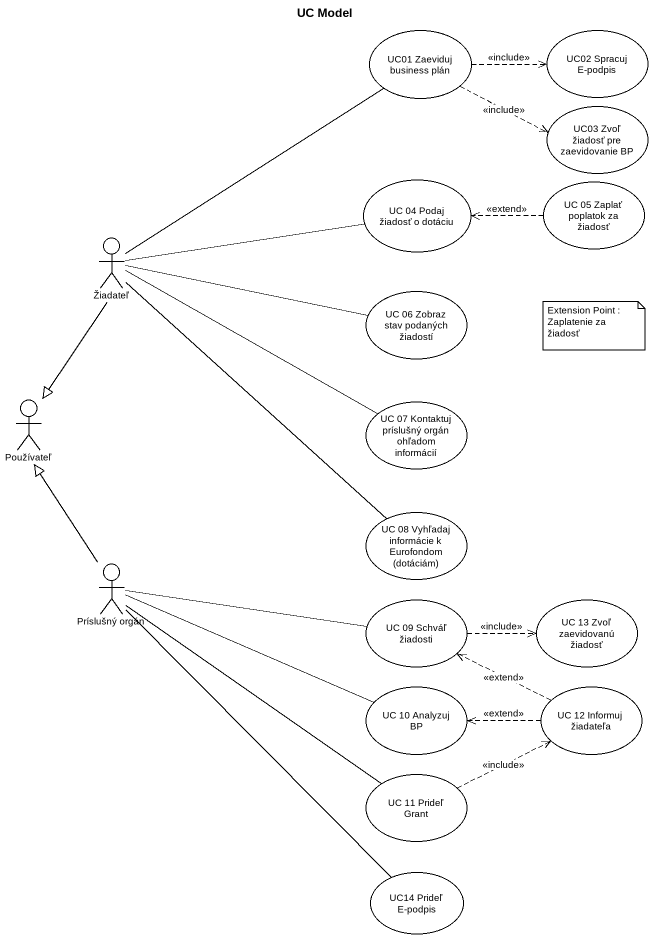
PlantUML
@startuml
title UC Model
usecase "UC01 Zaeviduj business plán" as UC01_Zaeviduj_business_plán
usecase "UC02 Spracuj E-podpis" as UC02_Spracuj_E_podpis
usecase "UC03 Zvoľ žiadosť pre zaevidovanie BP" as UC03_Zvoľ_žiadosť_pre
usecase "UC 04 Podaj žiadosť o dotáciu" as UC_04_Podaj_žiadosť_o
usecase "UC 05 Zaplať poplatok za žiadosť" as UC_05_Zaplať_poplatok_za
actor Žiadateľ
usecase "UC 06 Zobraz stav podaných žiadostí" as UC_06_Zobraz_stav_podaných
actor Používateľ
usecase "UC 07 Kontaktuj príslušný orgán ohľadom informácií" as UC_07_Kontaktuj_príslušný
usecase "UC 08 Vyhľadaj informácie k Eurofondom (dotáciám)" as UC_08_Vyhľadaj_informácie_k
actor "Príslušný orgán" as Príslušný_orgán
usecase "UC 09 Schváľ žiadosti" as UC_09_Schváľ_žiadosti
usecase "UC 13 Zvoľ zaevidovanú žiadosť" as UC_13_Zvoľ_zaevidovanú
usecase "UC 10 Analyzuj BP" as UC_10_Analyzuj_BP
usecase "UC 12 Informuj žiadateľa" as UC_12_Informuj_žiadateľa
usecase "UC 11 Prideľ Grant" as UC_11_Prideľ_Grant
usecase "UC14 Prideľ E-podpis" as UC14_Prideľ_E_podpis
UC01_Zaeviduj_business_plán .right.> UC02_Spracuj_E_podpis : <<include>>
UC01_Zaeviduj_business_plán .right.> UC03_Zvoľ_žiadosť_pre : <<include>>
UC_05_Zaplať_poplatok_za .left.> UC_04_Podaj_žiadosť_o : <<extend>>
Žiadateľ -up- UC01_Zaeviduj_business_plán
Žiadateľ -right- UC_04_Podaj_žiadosť_o
Žiadateľ -right- UC_06_Zobraz_stav_podaných
Žiadateľ --|> Používateľ
Žiadateľ -right- UC_07_Kontaktuj_príslušný
Žiadateľ -- UC_08_Vyhľadaj_informácie_k
Príslušný_orgán -up-|> Používateľ
Príslušný_orgán -right- UC_09_Schváľ_žiadosti
Príslušný_orgán -right- UC_10_Analyzuj_BP
Príslušný_orgán -- UC_11_Prideľ_Grant
Príslušný_orgán -- UC14_Prideľ_E_podpis
UC_09_Schváľ_žiadosti .right.> UC_13_Zvoľ_zaevidovanú : <<include>>
UC_12_Informuj_žiadateľa .left.> UC_09_Schváľ_žiadosti : <<extend>>
UC_12_Informuj_žiadateľa .left.> UC_10_Analyzuj_BP : <<extend>>
UC_11_Prideľ_Grant .right.> UC_12_Informuj_žiadateľa : <<include>>
note as N1
  Extension Point : Zaplatenie za žiadosť
end note
@enduml
